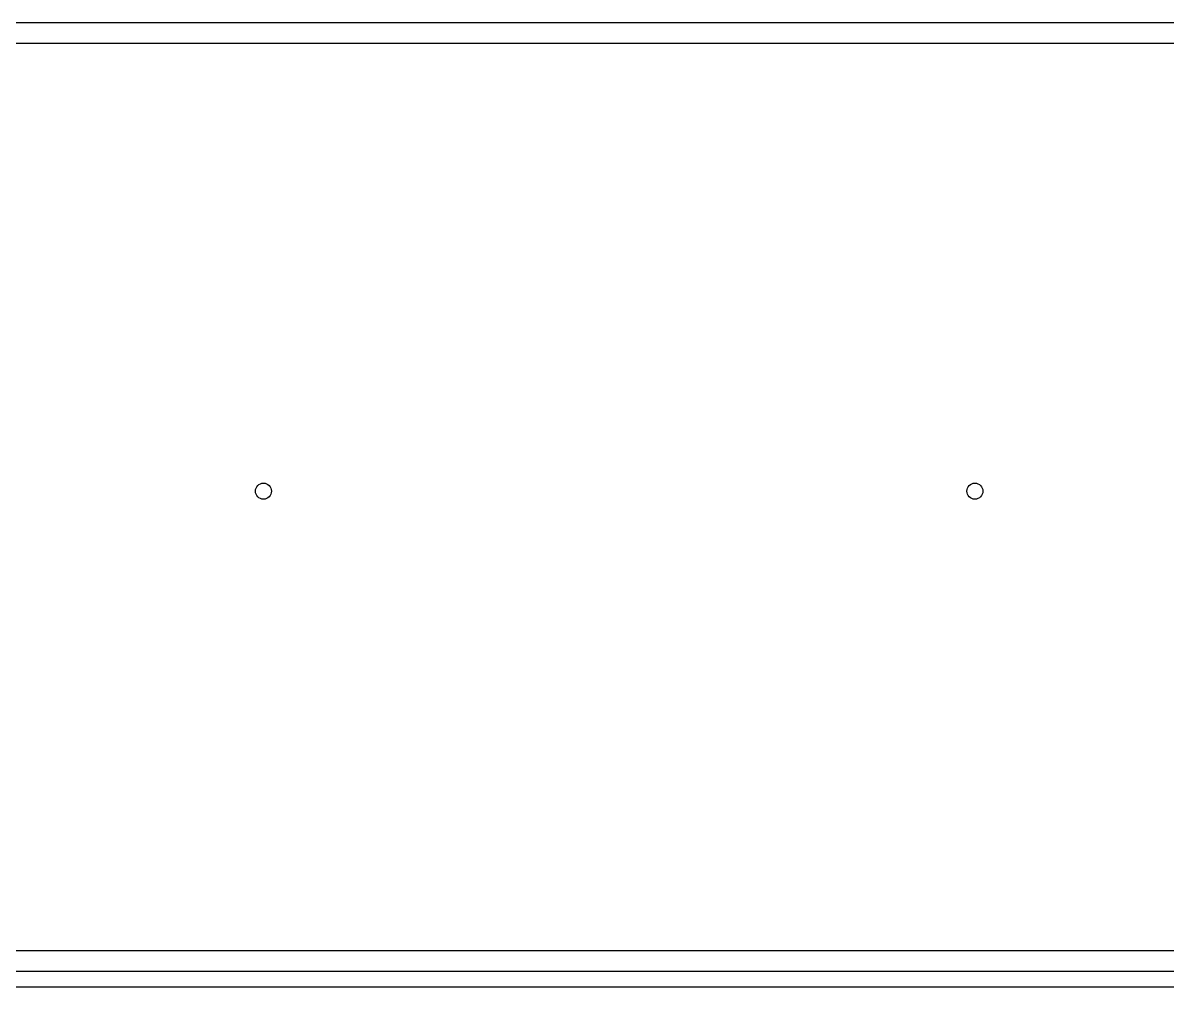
# Model space of a CAD drawing. Extents: x 61 to 228, y -146 to -45.
# Drawn here: x 166.71 to 195.3, y -145.74 to -121.65 of the extents above; entities that cross this region are included whole.
import ezdxf

# ---------------------------------------------------------------- set-up
doc = ezdxf.new("R2010")
doc.units = 0
doc.layers.add('BLACK', color=7, linetype='CONTINUOUS')

msp = doc.modelspace()

# ---------------------------------------------------------------- linework, layer by layer
at = {"layer": 'BLACK', "linetype": 'CONTINUOUS'}
for p, q in [((198.833, -121.649), (143.293, -121.649)), ((160.02, -122.158), (198.57, -122.158)), ((214.792, -144.833), (148.712, -144.833)), ((85.29, -145.342), (215.055, -145.342)), ((215.138, -145.742), (70.6117, -145.742))]:
    msp.add_line(p, q, dxfattribs=at)
at = {"layer": 'BLACK'}
for centre in [(172.72, -133.35), (190.5, -133.35)]:
    msp.add_circle(centre, 0.2, dxfattribs=at)

doc.saveas('drawing.dxf')
